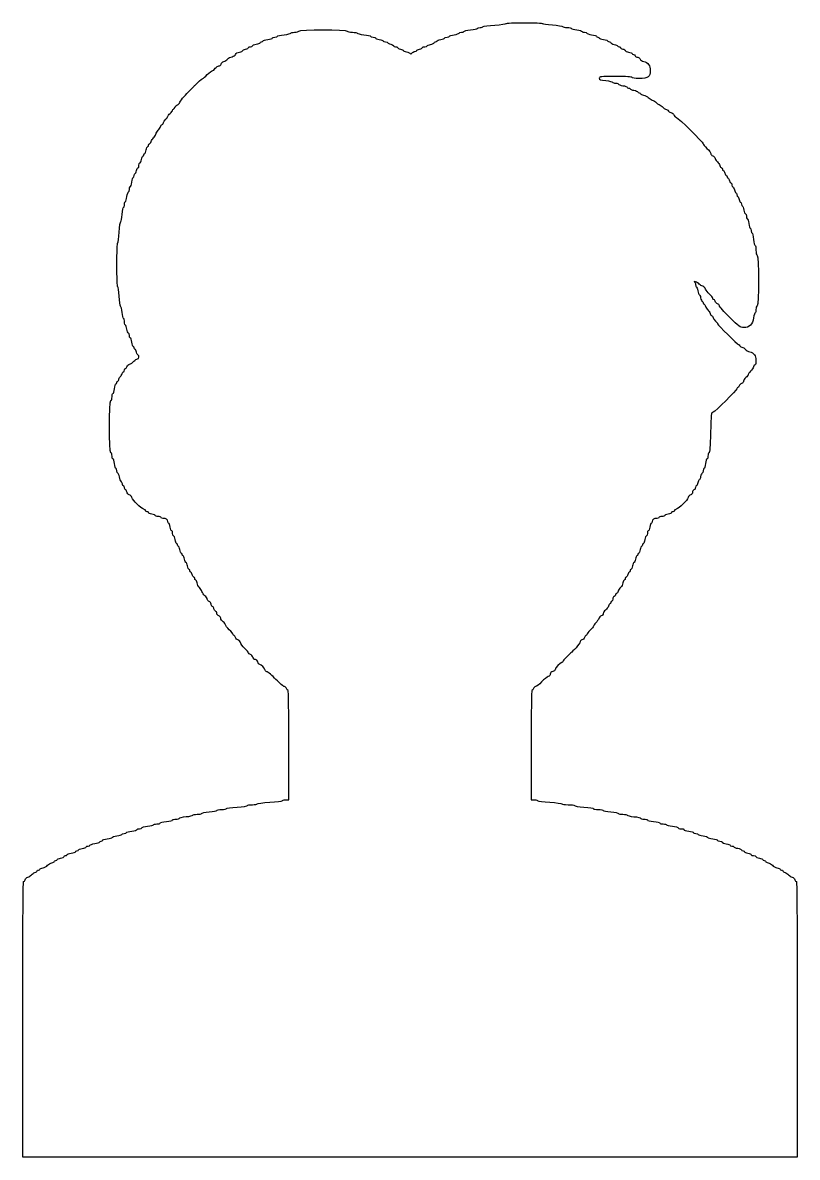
# Model space of a CAD drawing. Extents: x 53.6 to 121.8, y 106.5 to 206.5.
import ezdxf

# ---------------------------------------------------------------- set-up
doc = ezdxf.new("R2010")
doc.units = 0
doc.layers.add('Layer_2', color=7, linetype='CONTINUOUS')

msp = doc.modelspace()

# ---------------------------------------------------------------- linework, layer by layer
at = {"layer": 'Layer_2', "color": 7}
for points in [[(76.72614, 137.98249), (77.022473, 137.98249), (77.022473, 142.80849)], [(98.35813, 142.80834), (98.35813, 137.98234), (98.654463, 137.98234)], [(121.81084, 118.63628), (121.81084, 106.48661), (87.690476, 106.48661), (53.569805, 106.48661), (53.569805, 118.63614)]]:
    msp.add_lwpolyline(points, dxfattribs=at)
for points in [[(93.617135, 205.978544), (93.617135, 206.020384), (93.72826, 206.054614), (93.86408, 206.054614)], [(93.86408, 206.054614), (93.999898, 206.054614), (94.123723, 206.090784), (94.139246, 206.134994)], [(94.139246, 206.134994), (94.154766, 206.179204), (94.615143, 206.241944), (95.162302, 206.274419)], [(95.162302, 206.274419), (95.70946, 206.306899), (96.157135, 206.365969), (96.157135, 206.405707)], [(96.157135, 206.405707), (96.157135, 206.445437), (96.881035, 206.477947), (97.765802, 206.477947)], [(97.765802, 206.477947), (98.650569, 206.477947), (99.374469, 206.445577), (99.374469, 206.406007)], [(99.374469, 206.406007), (99.374469, 206.366437), (99.764994, 206.308547), (100.2423, 206.277361)], [(100.2423, 206.277361), (100.71961, 206.246171), (101.12283, 206.183291), (101.13836, 206.137634)], [(101.13836, 206.137634), (101.15386, 206.091974), (101.33485, 206.054614), (101.54052, 206.054614)], [(101.54052, 206.054614), (101.74619, 206.054614), (101.91447, 206.020904), (101.91447, 205.979704)], [(74.736466, 204.861347), (74.736466, 204.903547), (74.926966, 204.964269), (75.159799, 204.996292)], [(75.159799, 204.996292), (75.392633, 205.028312), (75.583133, 205.089042), (75.583133, 205.131237)], [(75.583133, 205.131237), (75.583133, 205.173437), (75.678383, 205.207957), (75.794799, 205.207957)], [(75.794799, 205.207957), (75.911216, 205.207957), (76.006466, 205.242187), (76.006466, 205.284027)], [(76.006466, 205.284027), (76.006466, 205.325867), (76.273166, 205.386884), (76.599133, 205.41962)], [(76.599133, 205.41962), (76.9251, 205.45236), (77.1918, 205.51337), (77.1918, 205.555213)], [(77.1918, 205.555213), (77.1918, 205.597053), (77.341025, 205.631283), (77.523411, 205.631283)], [(77.523411, 205.631283), (77.706658, 205.631283), (77.870223, 205.676883), (77.888997, 205.733208)], [(77.888997, 205.733208), (77.939007, 205.883237), (82.115984, 205.887055), (82.165965, 205.737108)], [(82.165965, 205.737108), (82.187815, 205.671578), (82.35976, 205.631274), (82.617522, 205.631274)], [(82.617522, 205.631274), (82.846475, 205.631274), (83.0338, 205.597044), (83.0338, 205.555204)], [(83.0338, 205.555204), (83.0338, 205.513364), (83.3005, 205.452346), (83.626467, 205.419611)], [(83.626467, 205.419611), (83.952434, 205.386871), (84.219134, 205.325861), (84.219134, 205.284018)], [(84.219134, 205.284018), (84.219134, 205.242178), (84.314384, 205.207948), (84.4308, 205.207948)], [(84.4308, 205.207948), (84.547217, 205.207948), (84.642467, 205.173198), (84.642467, 205.130728)], [(84.642467, 205.130728), (84.642467, 205.088258), (84.794867, 205.027756), (84.981134, 204.996286)], [(84.981134, 204.996286), (85.167401, 204.964816), (85.319801, 204.904316), (85.319801, 204.861844)], [(90.061134, 204.858466), (90.061134, 204.899076), (90.213534, 204.956676), (90.399801, 204.986467)], [(90.399801, 204.986467), (90.586068, 205.016257), (90.738468, 205.078267), (90.738468, 205.124288)], [(90.738468, 205.124288), (90.738468, 205.170308), (90.833718, 205.207958), (90.950135, 205.207958)], [(90.950135, 205.207958), (91.066551, 205.207958), (91.161801, 205.242488), (91.161801, 205.284678)], [(91.161801, 205.284678), (91.161801, 205.326878), (91.352301, 205.3876), (91.585135, 205.419623)], [(91.585135, 205.419623), (91.817968, 205.451643), (92.008468, 205.512373), (92.008468, 205.554568)], [(92.008468, 205.554568), (92.008468, 205.596768), (92.103718, 205.631288), (92.220135, 205.631288)], [(92.220135, 205.631288), (92.336551, 205.631288), (92.431801, 205.665518), (92.431801, 205.707358)], [(92.431801, 205.707358), (92.431801, 205.749198), (92.698501, 205.810215), (93.024468, 205.842951)], [(93.024468, 205.842951), (93.350435, 205.875691), (93.617135, 205.936701), (93.617135, 205.978544)], [(101.91447, 205.979704), (101.91447, 205.938504), (102.12402, 205.878611), (102.38013, 205.846611)], [(102.38013, 205.846611), (102.63625, 205.814611), (102.8458, 205.753071), (102.8458, 205.709856)], [(102.8458, 205.709856), (102.8458, 205.666636), (102.941, 205.631276), (103.05747, 205.631276)], [(103.05747, 205.631276), (103.17388, 205.631276), (103.26913, 205.596746), (103.26913, 205.554556)], [(103.26913, 205.554556), (103.26913, 205.512356), (103.45963, 205.451633), (103.69247, 205.419611)], [(103.69247, 205.419611), (103.9253, 205.387591), (104.1158, 205.326861), (104.1158, 205.284666)], [(104.1158, 205.284666), (104.1158, 205.242466), (104.173, 205.207946), (104.2428, 205.207946)], [(104.2428, 205.207946), (104.3126, 205.207946), (104.3698, 205.172176), (104.3698, 205.128466)], [(104.3698, 205.128466), (104.3698, 205.084756), (104.54125, 205.023277), (104.7508, 204.991853)], [(104.7508, 204.991853), (104.96035, 204.960433), (105.1318, 204.900943), (105.1318, 204.859665)], [(72.66502, 203.890573), (72.826415, 203.920853), (72.958466, 203.978973), (72.958466, 204.019727)], [(72.958466, 204.019727), (72.958466, 204.060487), (73.072766, 204.118937), (73.212466, 204.149617)], [(73.212466, 204.149617), (73.352166, 204.180297), (73.466466, 204.240477), (73.466466, 204.283345)], [(73.466466, 204.283345), (73.466466, 204.326215), (73.542666, 204.361285), (73.635799, 204.361285)], [(73.635799, 204.361285), (73.728929, 204.361285), (73.805133, 204.398935), (73.805133, 204.444955)], [(73.805133, 204.444955), (73.805133, 204.490975), (73.957533, 204.552991), (74.143799, 204.582776)], [(74.143799, 204.582776), (74.330066, 204.612566), (74.482466, 204.670166), (74.482466, 204.710777)], [(74.482466, 204.710777), (74.482466, 204.751397), (74.539616, 204.784627), (74.609466, 204.784627)], [(74.609466, 204.784627), (74.679316, 204.784627), (74.736466, 204.819147), (74.736466, 204.861347)], [(85.319801, 204.861844), (85.319801, 204.819374), (85.415051, 204.784624), (85.531467, 204.784624)], [(85.531467, 204.784624), (85.647884, 204.784624), (85.743134, 204.749554), (85.743134, 204.706684)], [(85.743134, 204.706684), (85.743134, 204.663814), (85.857434, 204.60364), (85.997134, 204.572957)], [(85.997134, 204.572957), (86.136834, 204.542277), (86.251134, 204.482097), (86.251134, 204.43923)], [(86.251134, 204.43923), (86.251134, 204.39636), (86.327334, 204.36129), (86.420467, 204.36129)], [(86.420467, 204.36129), (86.513597, 204.36129), (86.589801, 204.32622), (86.589801, 204.28335)], [(86.589801, 204.28335), (86.589801, 204.24048), (86.704101, 204.180306), (86.843801, 204.149622)], [(86.843801, 204.149622), (86.983501, 204.118942), (87.097801, 204.063002), (87.097801, 204.025318)], [(87.097801, 204.025318), (87.097801, 203.987638), (87.228378, 203.932308), (87.387972, 203.902365)], [(88.118008, 203.937952), (88.208828, 203.937952), (88.283134, 203.973022), (88.283134, 204.015892)], [(88.283134, 204.015892), (88.283134, 204.058762), (88.397434, 204.118936), (88.537134, 204.149619)], [(88.537134, 204.149619), (88.676834, 204.180299), (88.791134, 204.240479), (88.791134, 204.283347)], [(88.791134, 204.283347), (88.791134, 204.326217), (88.886384, 204.361287), (89.002801, 204.361287)], [(89.002801, 204.361287), (89.119218, 204.361287), (89.214468, 204.395147), (89.214468, 204.436527)], [(89.214468, 204.436527), (89.214468, 204.477907), (89.347818, 204.536788), (89.510801, 204.567364)], [(89.510801, 204.567364), (89.673784, 204.597944), (89.807134, 204.659334), (89.807134, 204.703786)], [(89.807134, 204.703786), (89.807134, 204.748246), (89.864284, 204.784616), (89.934134, 204.784616)], [(89.934134, 204.784616), (90.003984, 204.784616), (90.061134, 204.817846), (90.061134, 204.858466)], [(105.1318, 204.859665), (105.1318, 204.818385), (105.1889, 204.784615), (105.2588, 204.784615)], [(105.2588, 204.784615), (105.3287, 204.784615), (105.3858, 204.748245), (105.3858, 204.703785)], [(105.3858, 204.703785), (105.3858, 204.659325), (105.51915, 204.597939), (105.68213, 204.567363)], [(105.68213, 204.567363), (105.84512, 204.536783), (105.97847, 204.477913), (105.97847, 204.436526)], [(105.97847, 204.436526), (105.97847, 204.395146), (106.03557, 204.361286), (106.10547, 204.361286)], [(106.10547, 204.361286), (106.17537, 204.361286), (106.23247, 204.327316), (106.23247, 204.285796)], [(106.23247, 204.285796), (106.23247, 204.244276), (106.32777, 204.186406), (106.44413, 204.157183)], [(106.44413, 204.157183), (106.56055, 204.127963), (106.6558, 204.068413), (106.6558, 204.024841)], [(106.6558, 204.024841), (106.6558, 203.981271), (106.78915, 203.920607), (106.95213, 203.890031)], [(71.052091, 202.832953), (71.080891, 202.923703), (71.188237, 203.024405), (71.29063, 203.056731)], [(71.29063, 203.056731), (71.393023, 203.089061), (71.538357, 203.186186), (71.613593, 203.272571)], [(71.613593, 203.272571), (71.688833, 203.358951), (71.868677, 203.453293), (72.013255, 203.482208)], [(72.013255, 203.482208), (72.157912, 203.511138), (72.297583, 203.602402), (72.323847, 203.685152)], [(72.323847, 203.685152), (72.351997, 203.773852), (72.491922, 203.8581), (72.66502, 203.890573)], [(87.387972, 203.902365), (87.547566, 203.872425), (87.697755, 203.801509), (87.721725, 203.744775)], [(87.721725, 203.744775), (87.752025, 203.673065), (87.793895, 203.686785), (87.859094, 203.789785)], [(87.859094, 203.789785), (87.910674, 203.871275), (88.027189, 203.937952), (88.118008, 203.937952)], [(106.95213, 203.890031), (107.11512, 203.859451), (107.24847, 203.800581), (107.24847, 203.759195)], [(107.24847, 203.759195), (107.24847, 203.717815), (107.30157, 203.683955), (107.36641, 203.683955)], [(107.36641, 203.683955), (107.43131, 203.683955), (107.50628, 203.626805), (107.53309, 203.556955)], [(107.53309, 203.556955), (107.55989, 203.487105), (107.65665, 203.429955), (107.74811, 203.429955)], [(107.74811, 203.429955), (107.83951, 203.429955), (107.93714, 203.358295), (107.96493, 203.270704)], [(107.96493, 203.270704), (107.99413, 203.178794), (108.12664, 203.089221), (108.27835, 203.058879)], [(108.27835, 203.058879), (108.66565, 202.981419), (108.85713, 202.713972), (108.85713, 202.250483)], [(69.83571, 201.905951), (70.020124, 202.092217), (70.217644, 202.244617), (70.274641, 202.244617)], [(70.274641, 202.244617), (70.331641, 202.244617), (70.449804, 202.339867), (70.537229, 202.456284)], [(70.537229, 202.456284), (70.624659, 202.572701), (70.76448, 202.667951), (70.847953, 202.667951)], [(70.847953, 202.667951), (70.931423, 202.667951), (71.023288, 202.742201), (71.052091, 202.832953)], [(108.85713, 202.250483), (108.85713, 201.68691), (108.68648, 201.567288), (107.8825, 201.567288)], [(68.615244, 200.822396), (68.671224, 200.882836), (68.766471, 200.978084), (68.826911, 201.034062)], [(68.826911, 201.034062), (68.887351, 201.090042), (68.982599, 201.18529), (69.038577, 201.245729)], [(69.038577, 201.245729), (69.194599, 201.414184), (69.389472, 201.567284), (69.447865, 201.567284)], [(69.447865, 201.567284), (69.476765, 201.567284), (69.651296, 201.719684), (69.83571, 201.905951)], [(105.80913, 201.736628), (104.46364, 201.736628), (104.3698, 201.726388), (104.3698, 201.579538)], [(104.3698, 201.579538), (104.3698, 201.447326), (104.4602, 201.414002), (104.94089, 201.369119)], [(104.94089, 201.369119), (105.25498, 201.339789), (105.52486, 201.277129), (105.54061, 201.229876)], [(105.54061, 201.229876), (105.55631, 201.182626), (105.68037, 201.143966), (105.81619, 201.143966)], [(107.24847, 201.651958), (107.24847, 201.705078), (106.71225, 201.736628), (105.80913, 201.736628)], [(105.81619, 201.143966), (105.95201, 201.143966), (106.06313, 201.108196), (106.06313, 201.064486)], [(106.06313, 201.064486), (106.06313, 201.020776), (106.23458, 200.959296), (106.44413, 200.927872)], [(107.8825, 201.567288), (107.51626, 201.567288), (107.24847, 201.603048), (107.24847, 201.651958)], [(67.782573, 199.969318), (67.951731, 200.146789), (68.135932, 200.340809), (68.191911, 200.400472)], [(68.191911, 200.400472), (68.247891, 200.460132), (68.343138, 200.554751), (68.403577, 200.610729)], [(68.403577, 200.610729), (68.464017, 200.666709), (68.559266, 200.761957), (68.615244, 200.822396)], [(106.44413, 200.927872), (106.65368, 200.896452), (106.82513, 200.836962), (106.82513, 200.795685)], [(106.82513, 200.795685), (106.82513, 200.754405), (106.88223, 200.720635), (106.95213, 200.720635)], [(106.95213, 200.720635), (107.02203, 200.720635), (107.07913, 200.687405), (107.07913, 200.646795)], [(107.07913, 200.646795), (107.07913, 200.606175), (107.23153, 200.548575), (107.4178, 200.518794)], [(107.4178, 200.518794), (107.60407, 200.489004), (107.75647, 200.426984), (107.75647, 200.380973)], [(107.75647, 200.380973), (107.75647, 200.334953), (107.81367, 200.297303), (107.88347, 200.297303)], [(107.88347, 200.297303), (107.95327, 200.297303), (108.01047, 200.263963), (108.01047, 200.223223)], [(108.01047, 200.223223), (108.01047, 200.182473), (108.12989, 200.125253), (108.27584, 200.096065)], [(108.27584, 200.096065), (108.4218, 200.066875), (108.60277, 199.972311), (108.67801, 199.885926)], [(66.856759, 198.85795), (66.900189, 198.85795), (66.959287, 198.9322), (66.98809, 199.022953)], [(66.98809, 199.022953), (67.01689, 199.113703), (67.112763, 199.210903), (67.201132, 199.23895)], [(67.201132, 199.23895), (67.289502, 199.267), (67.387276, 199.370202), (67.418409, 199.468294)], [(67.418409, 199.468294), (67.449539, 199.566384), (67.613416, 199.791846), (67.782573, 199.969318)], [(108.67801, 199.885926), (108.75321, 199.799536), (108.91005, 199.698912), (109.02647, 199.662306)], [(109.02647, 199.662306), (109.14288, 199.625696), (109.29975, 199.525), (109.37507, 199.438528)], [(109.37507, 199.438528), (109.45037, 199.352058), (109.55342, 199.281306), (109.60405, 199.281306)], [(109.60405, 199.281306), (109.65465, 199.281306), (109.78679, 199.190626), (109.89762, 199.079787)], [(109.89762, 199.079787), (110.00846, 198.968951), (110.18164, 198.852084), (110.28247, 198.820081)], [(66.036966, 197.802725), (66.271311, 198.064041), (66.354466, 198.176166), (66.354466, 198.230834)], [(66.354466, 198.230834), (66.354466, 198.262384), (66.449716, 198.376473), (66.566133, 198.484364)], [(66.566133, 198.484364), (66.682549, 198.592256), (66.777799, 198.72045), (66.777799, 198.76924)], [(66.777799, 198.76924), (66.777799, 198.81803), (66.813329, 198.85795), (66.856759, 198.85795)], [(110.28247, 198.820081), (110.3833, 198.788081), (110.4658, 198.730491), (110.4658, 198.692112)], [(110.4658, 198.692112), (110.4658, 198.653732), (110.5585, 198.599062), (110.67183, 198.570621)], [(110.67183, 198.570621), (110.78514, 198.542181), (110.90139, 198.44475), (110.93016, 198.354107)], [(110.93016, 198.354107), (110.95896, 198.263467), (111.06407, 198.1634), (111.16381, 198.131744)], [(111.16381, 198.131744), (111.36858, 198.066754), (113.5138, 195.945), (113.5138, 195.80747)], [(65.296134, 196.65662), (65.332744, 196.77304), (65.427989, 196.92544), (65.5078, 196.99529)], [(65.5078, 196.99529), (65.58761, 197.06514), (65.679978, 197.208012), (65.713061, 197.312787)], [(65.713061, 197.312787), (65.746141, 197.417562), (65.808741, 197.503287), (65.852173, 197.503287)], [(65.852173, 197.503287), (65.895603, 197.503287), (65.931133, 197.544107), (65.931133, 197.593997)], [(65.931133, 197.593997), (65.931133, 197.643887), (65.978753, 197.737818), (66.036966, 197.802725)], [(64.740095, 195.80995), (64.783525, 195.80995), (64.846123, 195.89565), (64.879206, 196.00045)], [(64.879206, 196.00045), (64.912286, 196.10523), (65.004656, 196.2481), (65.084467, 196.31795)], [(65.084467, 196.31795), (65.164277, 196.38785), (65.259528, 196.5402), (65.296134, 196.65662)], [(64.318627, 194.96329), (64.363087, 194.96329), (64.424474, 195.09664), (64.455049, 195.25962)], [(64.455049, 195.25962), (64.485629, 195.4226), (64.544499, 195.55595), (64.585885, 195.55595)], [(64.585885, 195.55595), (64.627275, 195.55595), (64.661135, 195.61315), (64.661135, 195.68295)], [(64.661135, 195.68295), (64.661135, 195.75285), (64.696665, 195.80995), (64.740095, 195.80995)], [(113.5138, 195.80747), (113.5138, 195.75857), (113.6662, 195.57355), (113.85247, 195.39636)], [(113.85247, 195.39636), (114.03874, 195.21917), (114.19114, 195.01371), (114.19114, 194.93979)], [(63.814468, 193.90495), (63.814468, 194.02137), (63.850838, 194.11662), (63.895298, 194.11662)], [(63.895298, 194.11662), (63.939758, 194.11662), (64.001145, 194.24997), (64.031721, 194.41295)], [(64.031721, 194.41295), (64.062291, 194.57594), (64.121171, 194.70929), (64.162557, 194.70929)], [(64.162557, 194.70929), (64.203937, 194.70929), (64.237797, 194.76649), (64.237797, 194.83629)], [(64.237797, 194.83629), (64.237797, 194.90619), (64.274167, 194.96329), (64.318627, 194.96329)], [(114.19114, 194.93979), (114.19114, 194.86589), (114.26544, 194.78182), (114.35614, 194.75301)], [(114.35614, 194.75301), (114.44684, 194.72421), (114.54759, 194.61687), (114.57992, 194.51448)], [(114.57992, 194.51448), (114.61222, 194.41208), (114.70399, 194.27116), (114.7838, 194.20131)], [(114.7838, 194.20131), (114.8636, 194.13141), (114.95598, 193.98858), (114.98906, 193.88381)], [(63.314412, 192.84662), (63.356612, 192.84662), (63.391132, 192.92282), (63.391132, 193.01595)], [(63.391132, 193.01595), (63.391132, 193.10905), (63.426202, 193.18529), (63.469072, 193.18529)], [(63.469072, 193.18529), (63.511942, 193.18529), (63.572117, 193.29959), (63.6028, 193.43929)], [(63.6028, 193.43929), (63.63348, 193.57899), (63.69366, 193.69329), (63.736528, 193.69329)], [(63.736528, 193.69329), (63.779398, 193.69329), (63.814468, 193.78849), (63.814468, 193.90495)], [(114.98906, 193.88381), (115.02216, 193.77903), (115.08476, 193.69331), (115.12817, 193.69331)], [(115.12817, 193.69331), (115.17157, 193.69331), (115.20717, 193.63611), (115.20717, 193.56631)], [(115.20717, 193.56631), (115.20717, 193.49651), (115.24457, 193.43931), (115.29027, 193.43931)], [(115.29027, 193.43931), (115.33597, 193.43931), (115.39723, 193.34411), (115.42645, 193.22764)], [(115.42645, 193.22764), (115.45565, 193.11122), (115.51355, 193.01597), (115.55506, 193.01597)], [(115.55506, 193.01597), (115.59656, 193.01597), (115.63056, 192.95877), (115.63056, 192.88897)], [(62.967802, 191.78829), (62.967802, 191.9047), (63.002322, 191.99995), (63.044522, 191.99995)], [(63.044522, 191.99995), (63.086722, 191.99995), (63.147444, 192.19045), (63.179467, 192.42329)], [(63.179467, 192.42329), (63.211487, 192.65612), (63.272217, 192.84662), (63.314412, 192.84662)], [(115.63056, 192.88897), (115.63056, 192.81907), (115.66796, 192.76197), (115.71366, 192.76197)], [(115.71366, 192.76197), (115.75936, 192.76197), (115.82062, 192.66677), (115.84984, 192.55031)], [(115.84984, 192.55031), (115.87904, 192.43389), (115.93694, 192.33864), (115.97845, 192.33864)], [(115.97845, 192.33864), (116.01995, 192.33864), (116.05395, 192.26244), (116.05395, 192.16931)], [(116.05395, 192.16931), (116.05395, 192.07621), (116.08905, 191.99997), (116.13185, 191.99997)], [(116.13185, 191.99997), (116.17475, 191.99997), (116.2349, 191.88567), (116.26558, 191.74597)], [(62.621191, 190.72995), (62.663391, 190.72995), (62.724114, 190.92045), (62.756136, 191.15329)], [(62.756136, 191.15329), (62.788156, 191.38612), (62.848886, 191.57662), (62.891082, 191.57662)], [(62.891082, 191.57662), (62.933282, 191.57662), (62.967802, 191.67182), (62.967802, 191.78829)], [(116.26558, 191.74597), (116.29628, 191.60627), (116.35648, 191.49197), (116.39931, 191.49197)], [(116.39931, 191.49197), (116.44221, 191.49197), (116.47721, 191.41577), (116.47721, 191.32264)], [(116.47721, 191.32264), (116.47721, 191.22954), (116.51231, 191.15331), (116.55511, 191.15331)], [(116.55511, 191.15331), (116.59801, 191.15331), (116.65816, 191.03901), (116.68884, 190.89931)], [(62.330083, 189.58695), (62.362813, 189.9362), (62.424433, 190.22195), (62.467031, 190.22195)], [(62.467031, 190.22195), (62.509621, 190.22195), (62.544471, 190.33625), (62.544471, 190.47595)], [(62.544471, 190.47595), (62.544471, 190.61565), (62.578991, 190.72995), (62.621191, 190.72995)], [(116.68884, 190.89931), (116.71954, 190.75961), (116.77974, 190.64531), (116.82257, 190.64531)], [(116.82257, 190.64531), (116.86547, 190.64531), (116.90047, 190.56911), (116.90047, 190.47597)], [(116.90047, 190.47597), (116.90047, 190.38287), (116.93367, 190.30664), (116.97427, 190.30664)], [(116.97427, 190.30664), (117.01487, 190.30664), (117.07247, 190.15424), (117.10227, 189.96797)], [(62.202996, 188.95195), (62.240166, 188.95195), (62.297356, 189.2377), (62.330083, 189.58695)], [(117.10227, 189.96797), (117.13207, 189.78171), (117.19407, 189.62931), (117.2401, 189.62931)], [(117.2401, 189.62931), (117.2861, 189.62931), (117.3238, 189.53411), (117.3238, 189.41764)], [(117.3238, 189.41764), (117.3238, 189.30122), (117.3583, 189.20597), (117.4005, 189.20597)], [(117.4005, 189.20597), (117.4427, 189.20597), (117.50343, 189.01547), (117.53545, 188.78264)], [(61.940914, 187.08929), (61.981494, 187.08929), (62.041852, 187.50839), (62.07505, 188.02062)], [(62.07505, 188.02062), (62.10825, 188.53285), (62.16583, 188.95195), (62.202996, 188.95195)], [(117.53545, 188.78264), (117.56745, 188.54981), (117.62815, 188.35931), (117.67039, 188.35931)], [(117.67039, 188.35931), (117.71259, 188.35931), (117.74709, 188.26411), (117.74709, 188.14764)], [(117.74709, 188.14764), (117.74709, 188.03122), (117.78219, 187.93597), (117.82499, 187.93597)], [(61.867144, 185.14195), (61.867144, 186.21299), (61.900344, 187.08929), (61.940914, 187.08929)], [(117.82499, 187.93597), (117.86789, 187.93597), (117.92944, 187.68832), (117.96186, 187.38564)], [(117.96186, 187.38564), (117.99426, 187.08296), (118.05446, 186.83531), (118.0956, 186.83531)], [(118.0956, 186.83531), (118.1367, 186.83531), (118.1704, 186.64798), (118.1704, 186.41903)], [(118.1704, 186.41903), (118.1704, 186.16127), (118.2107, 185.98932), (118.27623, 185.96747)], [(61.939314, 183.19462), (61.899624, 183.19462), (61.867144, 184.07092), (61.867144, 185.14195)], [(118.27623, 185.96747), (118.42979, 185.91627), (118.42979, 181.57367), (118.27623, 181.52248)], [(62.069289, 182.37228), (62.037499, 182.82457), (61.979009, 183.19462), (61.939314, 183.19462)], [(112.83632, 183.64737), (112.7199, 183.67687), (112.67228, 183.67917), (112.73048, 183.65237)], [(112.73048, 183.65237), (112.78868, 183.62567), (112.83632, 183.51168), (112.83632, 183.39915)], [(113.17499, 183.4486), (113.10509, 183.5284), (112.95274, 183.61786), (112.83632, 183.64737)], [(112.83632, 183.39915), (112.83632, 183.28661), (112.86952, 183.19454), (112.91012, 183.19454)], [(112.91012, 183.19454), (112.95072, 183.19454), (113.00832, 183.04214), (113.03812, 182.85587)], [(113.48815, 183.24471), (113.38576, 183.27701), (113.24484, 183.36879), (113.17499, 183.4486)], [(113.73171, 183.00514), (113.70011, 183.10454), (113.59055, 183.21239), (113.48815, 183.24471)], [(114.0747, 182.55497), (113.91762, 182.70313), (113.76327, 182.9057), (113.73171, 183.00514)], [(62.195968, 181.50444), (62.158088, 181.52944), (62.101078, 181.91999), (62.069289, 182.37228)], [(113.03812, 182.85587), (113.06792, 182.6696), (113.12572, 182.5172), (113.16652, 182.5172)], [(113.16652, 182.5172), (113.20732, 182.5172), (113.26582, 182.38385), (113.29636, 182.22087)], [(113.29636, 182.22087), (113.32696, 182.05789), (113.38836, 181.92454), (113.43278, 181.92454)], [(114.36032, 182.18977), (114.36032, 182.24247), (114.23179, 182.40682), (114.0747, 182.55497)], [(114.43932, 182.09397), (114.39592, 182.09397), (114.36032, 182.13707), (114.36032, 182.18977)], [(114.57065, 181.92897), (114.54185, 182.01967), (114.48275, 182.09397), (114.43932, 182.09397)], [(62.322923, 180.95095), (62.290973, 181.23035), (62.233843, 181.47942), (62.195968, 181.50444)], [(113.43278, 181.92454), (113.47728, 181.92454), (113.51358, 181.86734), (113.51358, 181.79754)], [(113.51358, 181.79754), (113.51358, 181.72774), (113.54908, 181.67054), (113.59258, 181.67054)], [(113.59258, 181.67054), (113.63598, 181.67054), (113.69861, 181.58484), (113.73169, 181.48004)], [(113.73169, 181.48004), (113.76479, 181.37526), (113.85714, 181.23239), (113.93696, 181.16254)], [(113.93696, 181.16254), (114.01676, 181.09264), (114.10913, 180.94981), (114.14222, 180.84504)], [(114.78802, 181.7116), (114.69732, 181.7404), (114.59945, 181.83822), (114.57065, 181.92897)], [(114.95303, 181.53087), (114.95303, 181.60147), (114.87873, 181.68279), (114.78802, 181.7116)], [(115.8459, 180.51396), (115.35482, 181.00267), (114.95303, 181.46028), (114.95303, 181.53087)], [(118.1704, 181.19792), (118.1704, 181.03881), (118.1372, 180.90864), (118.0966, 180.90864)], [(118.27623, 181.52248), (118.21803, 181.50308), (118.1704, 181.35702), (118.1704, 181.19792)], [(62.462741, 180.41473), (62.417781, 180.43023), (62.354868, 180.67155), (62.322923, 180.95095)], [(62.544481, 180.09723), (62.544481, 180.25633), (62.507701, 180.39921), (62.462741, 180.41473)], [(62.618321, 179.80795), (62.577701, 179.80795), (62.544481, 179.93813), (62.544481, 180.09723)], [(114.14222, 180.84504), (114.17532, 180.74026), (114.23792, 180.65454), (114.28133, 180.65454)], [(114.28133, 180.65454), (114.32473, 180.65454), (114.36033, 180.61374), (114.36033, 180.56384)], [(114.36033, 180.56384), (114.36033, 180.51394), (114.40793, 180.42002), (114.46616, 180.35511)], [(114.46616, 180.35511), (114.6951, 180.09983), (114.78366, 179.98224), (114.78366, 179.93354)], [(117.09918, 179.61146), (116.76112, 179.62456), (116.68341, 179.68046), (115.8459, 180.51396)], [(117.96565, 180.47751), (117.88685, 179.88332), (117.59561, 179.59225), (117.09918, 179.61146)], [(118.0966, 180.90864), (118.056, 180.90864), (117.9971, 180.71463), (117.96565, 180.47751)], [(62.746322, 179.46929), (62.716542, 179.65555), (62.658942, 179.80795), (62.618321, 179.80795)], [(62.884143, 179.13062), (62.838123, 179.13062), (62.776107, 179.28302), (62.746322, 179.46929)], [(62.967813, 178.91895), (62.967813, 179.03537), (62.930163, 179.13062), (62.884143, 179.13062)], [(114.78366, 179.93354), (114.78366, 179.84304), (116.54892, 178.11456), (116.64141, 178.11456)], [(63.047293, 178.70729), (63.003583, 178.70729), (62.967813, 178.80259), (62.967813, 178.91895)], [(63.183906, 178.32629), (63.152486, 178.53584), (63.091006, 178.70729), (63.047293, 178.70729)], [(63.316094, 177.94529), (63.274814, 177.94529), (63.21533, 178.11674), (63.183906, 178.32629)], [(116.64141, 178.11456), (116.69071, 178.11456), (116.73101, 178.07906), (116.73101, 178.03556)], [(116.73101, 178.03556), (116.73101, 177.99216), (116.81671, 177.92953), (116.92151, 177.89644)], [(63.391144, 177.81829), (63.391144, 177.88819), (63.357374, 177.94529), (63.316094, 177.94529)], [(63.469084, 177.69129), (63.426214, 177.69129), (63.391144, 177.74849), (63.391144, 177.81829)], [(63.602812, 177.43729), (63.572132, 177.57699), (63.511952, 177.69129), (63.469084, 177.69129)], [(63.73654, 177.18329), (63.69367, 177.18329), (63.633495, 177.29759), (63.602812, 177.43729)], [(63.691328, 176.84462), (63.759058, 176.84462), (63.81448, 176.92082), (63.81448, 177.01395)], [(63.81448, 177.01395), (63.81448, 177.10705), (63.77941, 177.18329), (63.73654, 177.18329)], [(116.92151, 177.89644), (117.02628, 177.86334), (117.17141, 177.76809), (117.24402, 177.68474)], [(117.24402, 177.68474), (117.31662, 177.60134), (117.48407, 177.50607), (117.61611, 177.47293)], [(117.61611, 177.47293), (118.00272, 177.37593), (118.17034, 177.14743), (118.17034, 176.71752)], [(62.544481, 175.87095), (62.544481, 175.94075), (62.580011, 175.99795), (62.623441, 175.99795)], [(62.623441, 175.99795), (62.666871, 175.99795), (62.725969, 176.07215), (62.754771, 176.16295)], [(62.754771, 176.16295), (62.783571, 176.25375), (62.887691, 176.35352), (62.98614, 176.38477)], [(62.98614, 176.38477), (63.08459, 176.41597), (63.255822, 176.53226), (63.366657, 176.6431)], [(63.366657, 176.6431), (63.477493, 176.75393), (63.623595, 176.84462), (63.691328, 176.84462)], [(117.95419, 176.15319), (117.92219, 176.05236), (117.80532, 175.87917), (117.69448, 175.76834)], [(118.09134, 176.33652), (118.04794, 176.33652), (117.98619, 176.25402), (117.95419, 176.15319)], [(118.17034, 176.71752), (118.17034, 176.50797), (118.13484, 176.33652), (118.09134, 176.33652)], [(61.951812, 174.89728), (61.998382, 174.89728), (62.036482, 174.95168), (62.036482, 175.01824)], [(62.036482, 175.01824), (62.036482, 175.08474), (62.088602, 175.19131), (62.152312, 175.25502)], [(62.152312, 175.25502), (62.216022, 175.31872), (62.294785, 175.4548), (62.327351, 175.5574)], [(62.327351, 175.5574), (62.359911, 175.66), (62.422091, 175.74395), (62.465521, 175.74395)], [(62.465521, 175.74395), (62.508951, 175.74395), (62.544481, 175.80115), (62.544481, 175.87095)], [(117.2813, 175.20175), (117.16488, 175.11435), (117.06963, 174.9745), (117.06963, 174.89103)], [(117.49297, 175.46376), (117.49297, 175.40706), (117.39777, 175.28918), (117.2813, 175.20175)], [(117.69448, 175.76834), (117.58365, 175.6575), (117.49297, 175.52044), (117.49297, 175.46376)], [(61.520532, 173.79662), (61.562732, 173.79662), (61.623454, 173.98712), (61.655477, 174.21995)], [(61.655477, 174.21995), (61.687497, 174.45278), (61.748227, 174.64328), (61.790422, 174.64328)], [(61.790422, 174.64328), (61.832622, 174.64328), (61.867142, 174.70038), (61.867142, 174.77028)], [(61.867142, 174.77028), (61.867142, 174.84018), (61.905242, 174.89728), (61.951812, 174.89728)], [(116.47693, 174.21442), (116.47693, 174.08117), (114.58542, 172.21695), (114.386, 172.15366)], [(116.55593, 174.30452), (116.51253, 174.30452), (116.47693, 174.26402), (116.47693, 174.21442)], [(116.68726, 174.46952), (116.65846, 174.37882), (116.59936, 174.30452), (116.55593, 174.30452)], [(116.90463, 174.68689), (116.81393, 174.65809), (116.71606, 174.56027), (116.68726, 174.46952)], [(117.06963, 174.89103), (117.06963, 174.80753), (116.99533, 174.71569), (116.90463, 174.68689)], [(61.337979, 168.56844), (61.184334, 168.61964), (61.184334, 173.13149), (61.337979, 173.18275)], [(61.337979, 173.18275), (61.396189, 173.20215), (61.443812, 173.34824), (61.443812, 173.50734)], [(61.443812, 173.50734), (61.443812, 173.66644), (61.478332, 173.79662), (61.520532, 173.79662)], [(114.386, 172.15366), (114.22374, 172.10216), (114.21286, 172.01069), (114.17131, 170.348)], [(114.17131, 170.348), (114.14161, 169.16072), (114.09681, 168.58635), (114.03224, 168.56481)], [(61.443812, 168.28623), (61.443812, 168.42205), (61.396182, 168.54904), (61.337979, 168.56844)], [(61.520532, 168.03928), (61.478332, 168.03928), (61.443812, 168.15041), (61.443812, 168.28623)], [(61.655477, 167.61595), (61.623457, 167.84878), (61.562727, 168.03928), (61.520532, 168.03928)], [(113.86024, 168.03915), (113.81804, 168.03915), (113.75732, 167.84865), (113.7253, 167.61582)], [(113.93694, 168.2861), (113.93694, 168.15028), (113.90244, 168.03915), (113.86024, 168.03915)], [(114.03224, 168.56481), (113.97984, 168.54731), (113.93694, 168.42192), (113.93694, 168.2861)], [(61.790422, 167.19262), (61.748222, 167.19262), (61.687499, 167.38312), (61.655477, 167.61595)], [(61.867142, 166.98095), (61.867142, 167.09737), (61.832612, 167.19262), (61.790422, 167.19262)], [(113.59035, 167.19249), (113.54815, 167.19249), (113.51365, 167.09729), (113.51365, 166.98082)], [(113.7253, 167.61582), (113.6933, 167.38299), (113.6325, 167.19249), (113.59035, 167.19249)], [(61.947972, 166.76928), (61.903512, 166.76928), (61.867142, 166.86448), (61.867142, 166.98095)], [(62.087967, 166.45391), (62.055427, 166.62737), (61.992427, 166.76928), (61.947972, 166.76928)], [(62.261137, 166.02453), (62.198437, 166.08723), (62.120508, 166.28045), (62.087967, 166.45391)], [(62.375142, 165.78957), (62.375142, 165.85607), (62.323842, 165.96182), (62.261137, 166.02453)], [(113.17232, 166.17649), (113.13462, 166.17649), (113.07872, 166.06219), (113.04802, 165.92249)], [(113.29643, 166.47282), (113.26583, 166.30984), (113.21003, 166.17649), (113.17232, 166.17649)], [(113.43285, 166.76915), (113.38845, 166.76915), (113.327, 166.6358), (113.29643, 166.47282)], [(113.51365, 166.98082), (113.51365, 166.8644), (113.47725, 166.76915), (113.43285, 166.76915)], [(62.459812, 165.66862), (62.413242, 165.66862), (62.375142, 165.72302), (62.375142, 165.78957)], [(62.544482, 165.49928), (62.544482, 165.59238), (62.506382, 165.66862), (62.459812, 165.66862)], [(62.619972, 165.32995), (62.578452, 165.32995), (62.544482, 165.40615), (62.544482, 165.49928)], [(62.747169, 165.12393), (62.718729, 165.23724), (62.661489, 165.32995), (62.619972, 165.32995)], [(62.963683, 164.8656), (62.873043, 164.8944), (62.775608, 165.01061), (62.747169, 165.12393)], [(112.58239, 165.08418), (112.58239, 164.99268), (112.50809, 164.89433), (112.41739, 164.86553)], [(112.70939, 165.2992), (112.63949, 165.2724), (112.58239, 165.17564), (112.58239, 165.08418)], [(112.83639, 165.50821), (112.83639, 165.42011), (112.77929, 165.32601), (112.70939, 165.2992)], [(112.91429, 165.66849), (112.87139, 165.66849), (112.83639, 165.59639), (112.83639, 165.50821)], [(113.04802, 165.92249), (113.01732, 165.78279), (112.95712, 165.66849), (112.91429, 165.66849)], [(63.185386, 164.63402), (63.154096, 164.73262), (63.054326, 164.83683), (62.963683, 164.8656)], [(64.223553, 163.59881), (63.987955, 163.67361), (63.259751, 164.39972), (63.185386, 164.63402)], [(112.19549, 164.63389), (112.12109, 164.39959), (111.39292, 163.67346), (111.15732, 163.59868)], [(112.41739, 164.86553), (112.32659, 164.83673), (112.22678, 164.73249), (112.19549, 164.63389)], [(64.407151, 163.46158), (64.407151, 163.50498), (64.324531, 163.56676), (64.223553, 163.59881)], [(64.534151, 163.38258), (64.464301, 163.38258), (64.407151, 163.41808), (64.407151, 163.46158)], [(64.661151, 163.30178), (64.661151, 163.34628), (64.604001, 163.38258), (64.534151, 163.38258)], [(64.957484, 163.16535), (64.794501, 163.19595), (64.661151, 163.25735), (64.661151, 163.30178)], [(65.253817, 163.03452), (65.253817, 163.07592), (65.120467, 163.13478), (64.957484, 163.16535)], [(65.507817, 162.95922), (65.368117, 162.95922), (65.253817, 162.99312), (65.253817, 163.03452)], [(110.12705, 163.03439), (110.12705, 162.99299), (110.01275, 162.95909), (109.87305, 162.95909)], [(110.42339, 163.16522), (110.2604, 163.13462), (110.12705, 163.07582), (110.12705, 163.03439)], [(110.71972, 163.30165), (110.71972, 163.25715), (110.58637, 163.1958), (110.42339, 163.16522)], [(110.84672, 163.38245), (110.77682, 163.38245), (110.71972, 163.34605), (110.71972, 163.30165)], [(110.97372, 163.46145), (110.97372, 163.41805), (110.91652, 163.38245), (110.84672, 163.38245)], [(111.15732, 163.59868), (111.05634, 163.56668), (110.97372, 163.50488), (110.97372, 163.46145)], [(65.761817, 162.87452), (65.761817, 162.92112), (65.647517, 162.95922), (65.507817, 162.95922)], [(65.924226, 162.78982), (65.834906, 162.78982), (65.761817, 162.82792), (65.761817, 162.87452)], [(66.354484, 162.52676), (66.354484, 162.69454), (66.198636, 162.78982), (65.924226, 162.78982)], [(66.428334, 162.36649), (66.387714, 162.36649), (66.354484, 162.43859), (66.354484, 162.52676)], [(66.556334, 162.02782), (66.526544, 162.21409), (66.468954, 162.36649), (66.428334, 162.36649)], [(66.694156, 161.68915), (66.648136, 161.68915), (66.586119, 161.84155), (66.556334, 162.02782)], [(108.82449, 162.02769), (108.79469, 161.84142), (108.73269, 161.68902), (108.68667, 161.68902)], [(108.95249, 162.36636), (108.91189, 162.36636), (108.85429, 162.21396), (108.82449, 162.02769)], [(109.02639, 162.52663), (109.02639, 162.43853), (108.99319, 162.36636), (108.95249, 162.36636)], [(109.45665, 162.78969), (109.18224, 162.78969), (109.02639, 162.69439), (109.02639, 162.52663)], [(109.61905, 162.87439), (109.61905, 162.82779), (109.54595, 162.78969), (109.45665, 162.78969)], [(109.87305, 162.95909), (109.73335, 162.95909), (109.61905, 162.92099), (109.61905, 162.87439)], [(66.777816, 161.47749), (66.777816, 161.5939), (66.740166, 161.68915), (66.694156, 161.68915)], [(66.861486, 161.26582), (66.815466, 161.26582), (66.777816, 161.36112), (66.777816, 161.47749)], [(66.999308, 160.92715), (66.969518, 161.11342), (66.907498, 161.26582), (66.861486, 161.26582)], [(108.51927, 161.26569), (108.47327, 161.26569), (108.41123, 161.11329), (108.38145, 160.92702)], [(108.60297, 161.47736), (108.60297, 161.36094), (108.56537, 161.26569), (108.51927, 161.26569)], [(108.68667, 161.68902), (108.64067, 161.68902), (108.60297, 161.59372), (108.60297, 161.47736)], [(67.127308, 160.58849), (67.086688, 160.58849), (67.029088, 160.74089), (66.999308, 160.92715)], [(67.201158, 160.46149), (67.201158, 160.53139), (67.167928, 160.58849), (67.127308, 160.58849)], [(67.276398, 160.33449), (67.235018, 160.33449), (67.201158, 160.39159), (67.201158, 160.46149)], [(67.407234, 160.03815), (67.376664, 160.20114), (67.317784, 160.33449), (67.276398, 160.33449)], [(67.543657, 159.74182), (67.499197, 159.74182), (67.43781, 159.87517), (67.407234, 160.03815)], [(107.97361, 160.03802), (107.94301, 159.87504), (107.88161, 159.74169), (107.83719, 159.74169)], [(108.10445, 160.33436), (108.06305, 160.33436), (108.00419, 160.20101), (107.97361, 160.03802)], [(108.17965, 160.46136), (108.17965, 160.39146), (108.14575, 160.33436), (108.10445, 160.33436)], [(108.25345, 160.58836), (108.21285, 160.58836), (108.17965, 160.53116), (108.17965, 160.46136)], [(108.38145, 160.92702), (108.35165, 160.74076), (108.29405, 160.58836), (108.25345, 160.58836)], [(67.624487, 159.61482), (67.624487, 159.68472), (67.588117, 159.74182), (67.543657, 159.74182)], [(67.699727, 159.48782), (67.658347, 159.48782), (67.624487, 159.54502), (67.624487, 159.61482)], [(67.830564, 159.19149), (67.799984, 159.35447), (67.741114, 159.48782), (67.699727, 159.48782)], [(67.96315, 158.89515), (67.9208, 158.89515), (67.861139, 159.0285), (67.830564, 159.19149)], [(107.55036, 159.19136), (107.51976, 159.02837), (107.46016, 158.89502), (107.41777, 158.89502)], [(107.68119, 159.48769), (107.63979, 159.48769), (107.58093, 159.35434), (107.55036, 159.19136)], [(107.75639, 159.61469), (107.75639, 159.54479), (107.72249, 159.48769), (107.68119, 159.48769)], [(107.83719, 159.74169), (107.79269, 159.74169), (107.75639, 159.68459), (107.75639, 159.61469)], [(68.095736, 158.59882), (68.065166, 158.7618), (68.005496, 158.89515), (67.96315, 158.89515)], [(68.226573, 158.30249), (68.185183, 158.30249), (68.126312, 158.43584), (68.095736, 158.59882)], [(68.301813, 158.17549), (68.301813, 158.24539), (68.267953, 158.30249), (68.226573, 158.30249)], [(68.377303, 158.04849), (68.335783, 158.04849), (68.301813, 158.10559), (68.301813, 158.17549)], [(68.505916, 157.83682), (68.476696, 157.95324), (68.418816, 158.04849), (68.377303, 158.04849)], [(107.00355, 158.04836), (106.96205, 158.04836), (106.90415, 157.95306), (106.87493, 157.83669)], [(107.07905, 158.17536), (107.07905, 158.10546), (107.04505, 158.04836), (107.00355, 158.04836)], [(107.15435, 158.30236), (107.11295, 158.30236), (107.07905, 158.24516), (107.07905, 158.17536)], [(107.28518, 158.59869), (107.25458, 158.43571), (107.19578, 158.30236), (107.15435, 158.30236)], [(107.41777, 158.89502), (107.37547, 158.89502), (107.31576, 158.76167), (107.28518, 158.59869)], [(68.642094, 157.62515), (68.596414, 157.62515), (68.535135, 157.72045), (68.505916, 157.83682)], [(68.725144, 157.49815), (68.725144, 157.56805), (68.687774, 157.62515), (68.642094, 157.62515)], [(68.799224, 157.37115), (68.758474, 157.37115), (68.725144, 157.42835), (68.725144, 157.49815)], [(68.926382, 157.10578), (68.897192, 157.25174), (68.839972, 157.37115), (68.799224, 157.37115)], [(69.142966, 156.6986), (69.053036, 156.7766), (68.955573, 156.95983), (68.926382, 157.10578)], [(106.45439, 157.10565), (106.42519, 156.9597), (106.33064, 156.77872), (106.24425, 156.70348)], [(106.58155, 157.37102), (106.54085, 157.37102), (106.48355, 157.25161), (106.45439, 157.10565)], [(106.65565, 157.49802), (106.65565, 157.42812), (106.62235, 157.37102), (106.58155, 157.37102)], [(106.73875, 157.62502), (106.69305, 157.62502), (106.65565, 157.56792), (106.65565, 157.49802)], [(106.87493, 157.83669), (106.84573, 157.72027), (106.78443, 157.62502), (106.73875, 157.62502)], [(69.35957, 156.34524), (69.33037, 156.46159), (69.232896, 156.6206), (69.142966, 156.6986)], [(69.619236, 155.97856), (69.505622, 156.06386), (69.388772, 156.22889), (69.35957, 156.34524)], [(105.80893, 156.06775), (105.80893, 156.00285), (105.75183, 155.92788), (105.68193, 155.90107)], [(105.88793, 156.18569), (105.84453, 156.18569), (105.80893, 156.13259), (105.80893, 156.06775)], [(106.02704, 156.37619), (105.99394, 156.27142), (105.93134, 156.18569), (105.88793, 156.18569)], [(106.24425, 156.70348), (106.15785, 156.62828), (106.06012, 156.48097), (106.02704, 156.37619)], [(69.825808, 155.67167), (69.825808, 155.75517), (69.732848, 155.89324), (69.619236, 155.97856)], [(69.995141, 155.46615), (69.902011, 155.49575), (69.825808, 155.58819), (69.825808, 155.67167)], [(70.164475, 155.24612), (70.164475, 155.33802), (70.088755, 155.43644), (69.995141, 155.46615)], [(70.291475, 155.0311), (70.221625, 155.0579), (70.164475, 155.15467), (70.164475, 155.24612)], [(70.418475, 154.83115), (70.418475, 154.91435), (70.361325, 155.0043), (70.291475, 155.0311)], [(105.17033, 155.05896), (105.14333, 154.95149), (105.02833, 154.79375), (104.91472, 154.70843)], [(105.30243, 155.25436), (105.25673, 155.25436), (105.1973, 155.16646), (105.17033, 155.05896)], [(105.38553, 155.38136), (105.38553, 155.31146), (105.34813, 155.25436), (105.30243, 155.25436)], [(105.47023, 155.50836), (105.42363, 155.50836), (105.38553, 155.45126), (105.38553, 155.38136)], [(105.55493, 155.68035), (105.55493, 155.58575), (105.51683, 155.50836), (105.47023, 155.50836)], [(105.68193, 155.90107), (105.61203, 155.87427), (105.55493, 155.77494), (105.55493, 155.68035)], [(70.545475, 154.6312), (70.475625, 154.658), (70.418475, 154.74798), (70.418475, 154.83115)], [(70.672475, 154.41618), (70.672475, 154.50768), (70.615325, 154.6044), (70.545475, 154.6312)], [(70.841808, 154.19615), (70.748198, 154.22585), (70.672475, 154.32426), (70.672475, 154.41618)], [(71.011141, 153.99064), (71.011141, 154.07414), (70.934941, 154.16659), (70.841808, 154.19615)], [(71.222808, 153.67992), (71.106391, 153.76732), (71.011141, 153.90717), (71.011141, 153.99064)], [(104.54314, 154.1974), (104.45244, 154.1686), (104.35258, 154.06448), (104.32133, 153.96603)], [(104.70815, 154.40154), (104.70815, 154.31804), (104.63395, 154.2262), (104.54314, 154.1974)], [(104.91472, 154.70843), (104.8011, 154.62313), (104.70815, 154.48501), (104.70815, 154.40154)], [(71.434475, 153.41733), (71.434475, 153.47433), (71.339225, 153.59249), (71.222808, 153.67992)], [(71.773141, 152.9784), (71.586875, 153.16281), (71.434475, 153.36033), (71.434475, 153.41733)], [(103.86148, 153.29749), (103.86148, 153.24989), (103.72813, 153.08522), (103.56515, 152.93151)], [(104.063, 153.58551), (103.95216, 153.47468), (103.86148, 153.34507), (103.86148, 153.29749)], [(104.32133, 153.96603), (104.29013, 153.86763), (104.17384, 153.69635), (104.063, 153.58551)], [(72.111808, 152.55179), (72.111808, 152.60199), (71.959408, 152.79398), (71.773141, 152.9784)], [(72.190768, 152.46049), (72.147338, 152.46049), (72.111808, 152.50159), (72.111808, 152.55179)], [(72.322099, 152.29548), (72.293299, 152.38628), (72.234199, 152.46049), (72.190768, 152.46049)], [(72.53514, 152.07949), (72.44677, 152.10749), (72.350902, 152.20473), (72.322099, 152.29548)], [(72.752417, 151.85014), (72.721287, 151.94824), (72.62351, 152.05144), (72.53514, 152.07949)], [(102.84111, 152.07801), (102.75041, 152.04921), (102.67611, 151.96686), (102.67611, 151.89502)], [(103.05848, 152.29538), (103.02968, 152.20468), (102.93186, 152.10682), (102.84111, 152.07801)], [(103.18981, 152.46039), (103.14641, 152.46039), (103.08728, 152.38619), (103.05848, 152.29538)], [(103.26881, 152.55619), (103.26881, 152.50349), (103.23331, 152.46039), (103.18981, 152.46039)], [(103.56515, 152.93151), (103.40216, 152.77779), (103.26881, 152.6089), (103.26881, 152.55619)], [(73.137749, 151.33977), (72.95695, 151.52238), (72.783551, 151.75205), (72.752417, 151.85014)], [(73.466474, 150.93549), (73.466474, 150.97519), (73.318548, 151.15715), (73.137749, 151.33977)], [(102.31627, 151.39494), (102.11837, 151.19174), (101.91834, 150.98565), (101.87177, 150.93696)], [(102.67611, 151.89502), (102.67611, 151.82322), (102.51418, 151.59814), (102.31627, 151.39494)], [(73.635611, 150.80955), (73.542581, 150.83905), (73.466474, 150.89575), (73.466474, 150.93549)], [(73.856455, 150.54984), (73.828015, 150.66316), (73.728636, 150.78002), (73.635611, 150.80955)], [(74.066706, 150.34382), (73.969366, 150.34382), (73.888204, 150.42332), (73.856455, 150.54984)], [(74.278373, 150.13215), (74.245363, 150.26366), (74.165206, 150.34382), (74.066706, 150.34382)], [(74.449319, 149.92049), (74.384519, 149.92049), (74.307592, 150.01569), (74.278373, 150.13215)], [(101.06461, 150.08967), (100.93766, 150.08967), (100.47479, 149.59625), (100.47479, 149.46093)], [(101.15211, 150.18007), (101.15211, 150.13037), (101.11271, 150.08967), (101.06461, 150.08967)], [(101.46961, 150.55942), (101.29498, 150.40047), (101.15211, 150.22977), (101.15211, 150.18007)], [(101.87177, 150.93696), (101.82517, 150.88826), (101.64423, 150.71837), (101.46961, 150.55942)], [(74.905807, 149.46053), (74.905807, 149.61569), (74.603316, 149.92049), (74.449319, 149.92049)], [(75.086263, 149.28196), (74.987013, 149.31346), (74.905807, 149.39381), (74.905807, 149.46053)], [(75.880417, 148.59892), (75.542882, 148.94309), (75.185513, 149.25046), (75.086263, 149.28196)], [(100.05146, 149.07776), (100.05146, 148.98576), (99.97189, 148.89049), (99.867404, 148.85733)], [(100.26313, 149.2929), (100.1296, 149.2594), (100.05146, 149.17997), (100.05146, 149.07776)], [(100.47479, 149.46093), (100.47479, 149.39773), (100.37959, 149.32212), (100.26313, 149.2929)], [(76.62559, 147.97315), (76.55328, 147.97315), (76.217951, 148.25475), (75.880417, 148.59892)], [(99.287408, 148.38596), (99.069643, 148.15883), (98.831187, 147.973), (98.757506, 147.973)], [(99.867404, 148.85733), (99.766171, 148.82523), (99.505173, 148.61308), (99.287408, 148.38596)], [(76.810808, 147.80382), (76.781248, 147.89692), (76.6979, 147.97315), (76.62559, 147.97315)], [(76.943513, 147.63449), (76.900083, 147.63449), (76.840367, 147.71069), (76.810808, 147.80382)], [(77.022473, 142.80849), (77.022473, 145.7369), (76.991423, 147.63449), (76.943513, 147.63449)], [(98.43709, 147.63434), (98.38918, 147.63434), (98.35813, 145.73675), (98.35813, 142.80834)], [(98.569795, 147.80367), (98.540235, 147.71057), (98.480515, 147.63434), (98.43709, 147.63434)], [(98.757506, 147.973), (98.683826, 147.973), (98.599355, 147.8968), (98.569795, 147.80367)], [(69.995139, 136.92417), (70.367673, 136.95717), (70.672473, 137.01827), (70.672473, 137.05998)], [(70.672473, 137.05998), (70.672473, 137.10168), (70.862973, 137.13588), (71.095806, 137.13588)], [(71.095806, 137.13588), (71.328639, 137.13588), (71.519139, 137.17078), (71.519139, 137.21338)], [(71.519139, 137.21338), (71.519139, 137.25598), (71.938239, 137.31807), (72.450473, 137.35127)], [(72.450473, 137.35127), (72.962706, 137.38447), (73.381806, 137.44487), (73.381806, 137.48541)], [(73.381806, 137.48541), (73.381806, 137.52601), (73.572306, 137.55921), (73.80514, 137.55921)], [(73.80514, 137.55921), (74.037973, 137.55921), (74.228473, 137.59301), (74.228473, 137.63441)], [(74.228473, 137.63441), (74.228473, 137.67581), (74.723773, 137.73718), (75.32914, 137.77085)], [(75.32914, 137.77085), (75.934507, 137.80455), (76.429807, 137.86595), (76.429807, 137.90729)], [(76.429807, 137.90729), (76.429807, 137.94869), (76.563157, 137.98249), (76.72614, 137.98249)], [(98.654463, 137.98234), (98.817446, 137.98234), (98.950796, 137.94884), (98.950796, 137.90784)], [(98.950796, 137.90784), (98.950796, 137.86684), (99.427046, 137.80589), (100.00913, 137.77232)], [(100.00913, 137.77232), (100.59121, 137.73872), (101.06746, 137.67702), (101.06746, 137.63513)], [(101.06746, 137.63513), (101.06746, 137.59323), (101.31511, 137.55903), (101.61779, 137.55903)], [(101.61779, 137.55903), (101.92048, 137.55903), (102.16813, 137.52503), (102.16813, 137.48353)], [(102.16813, 137.48353), (102.16813, 137.44193), (102.54913, 137.38073), (103.01479, 137.3474)], [(103.01479, 137.3474), (103.48046, 137.3141), (103.86146, 137.2528), (103.86146, 137.21126)], [(103.86146, 137.21126), (103.86146, 137.16976), (104.05196, 137.13576), (104.28479, 137.13576)], [(104.28479, 137.13576), (104.51763, 137.13576), (104.70813, 137.10166), (104.70813, 137.05986)], [(104.70813, 137.05986), (104.70813, 137.01816), (105.01293, 136.95703), (105.38546, 136.92405)], [(65.677139, 135.94379), (65.677139, 135.98669), (65.924789, 136.04823), (66.227472, 136.08065)], [(66.227472, 136.08065), (66.530155, 136.11305), (66.777805, 136.17325), (66.777805, 136.21439)], [(66.777805, 136.21439), (66.777805, 136.25549), (66.911155, 136.28919), (67.074139, 136.28919)], [(67.074139, 136.28919), (67.237122, 136.28919), (67.370472, 136.32499), (67.370472, 136.36869)], [(67.370472, 136.36869), (67.370472, 136.41239), (67.637172, 136.47451), (67.963139, 136.50663)], [(67.963139, 136.50663), (68.289106, 136.53873), (68.555806, 136.59823), (68.555806, 136.63876)], [(68.555806, 136.63876), (68.555806, 136.67936), (68.727256, 136.71246), (68.936806, 136.71246)], [(68.936806, 136.71246), (69.146356, 136.71246), (69.317806, 136.74656), (69.317806, 136.78836)], [(69.317806, 136.78836), (69.317806, 136.83006), (69.622606, 136.8912), (69.995139, 136.92417)], [(105.38546, 136.92405), (105.75799, 136.89105), (106.06279, 136.82995), (106.06279, 136.78824)], [(106.06279, 136.78824), (106.06279, 136.74654), (106.23424, 136.71234), (106.44379, 136.71234)], [(106.44379, 136.71234), (106.65334, 136.71234), (106.82479, 136.67914), (106.82479, 136.63864)], [(106.82479, 136.63864), (106.82479, 136.59814), (107.09149, 136.53863), (107.41746, 136.50651)], [(107.41746, 136.50651), (107.74343, 136.47441), (108.01013, 136.41231), (108.01013, 136.36857)], [(108.01013, 136.36857), (108.01013, 136.32477), (108.14348, 136.28907), (108.30646, 136.28907)], [(108.30646, 136.28907), (108.46944, 136.28907), (108.60279, 136.25537), (108.60279, 136.21427)], [(108.60279, 136.21427), (108.60279, 136.17317), (108.85044, 136.11294), (109.15313, 136.08053)], [(109.15313, 136.08053), (109.45581, 136.04813), (109.70346, 135.98653), (109.70346, 135.94367)], [(62.290472, 134.94251), (62.290472, 134.98471), (62.385722, 135.01921), (62.502138, 135.01921)], [(62.502138, 135.01921), (62.618555, 135.01921), (62.713805, 135.05461), (62.713805, 135.09781)], [(62.713805, 135.09781), (62.713805, 135.14101), (62.923355, 135.20256), (63.179472, 135.23456)], [(63.179472, 135.23456), (63.435588, 135.26656), (63.645138, 135.32646), (63.645138, 135.36765)], [(63.645138, 135.36765), (63.645138, 135.40885), (63.740388, 135.44255), (63.856805, 135.44255)], [(63.856805, 135.44255), (63.973222, 135.44255), (64.068472, 135.47875), (64.068472, 135.52305)], [(64.068472, 135.52305), (64.068472, 135.56735), (64.297072, 135.62937), (64.576472, 135.66098)], [(64.576472, 135.66098), (64.855872, 135.69258), (65.084472, 135.75168), (65.084472, 135.79219)], [(65.084472, 135.79219), (65.084472, 135.83269), (65.217822, 135.86589), (65.380805, 135.86589)], [(65.380805, 135.86589), (65.543789, 135.86589), (65.677139, 135.90099), (65.677139, 135.94379)], [(109.70346, 135.94367), (109.70346, 135.90077), (109.83681, 135.86577), (109.99979, 135.86577)], [(109.99979, 135.86577), (110.16278, 135.86577), (110.29613, 135.83257), (110.29613, 135.79207)], [(110.29613, 135.79207), (110.29613, 135.75157), (110.52473, 135.69247), (110.80413, 135.66086)], [(110.80413, 135.66086), (111.08353, 135.62926), (111.31213, 135.56716), (111.31213, 135.52293)], [(111.31213, 135.52293), (111.31213, 135.47863), (111.42643, 135.44243), (111.56613, 135.44243)], [(111.56613, 135.44243), (111.70583, 135.44243), (111.82013, 135.40793), (111.82013, 135.36573)], [(111.82013, 135.36573), (111.82013, 135.32353), (112.01063, 135.26281), (112.24346, 135.23079)], [(112.24346, 135.23079), (112.47629, 135.19879), (112.66679, 135.13809), (112.66679, 135.09584)], [(112.66679, 135.09584), (112.66679, 135.05364), (112.76199, 135.01914), (112.87846, 135.01914)], [(112.87846, 135.01914), (112.99488, 135.01914), (113.09013, 134.98464), (113.09013, 134.94244)], [(59.327138, 133.91863), (59.420268, 133.91863), (59.496471, 133.95313), (59.496471, 133.99533)], [(59.496471, 133.99533), (59.496471, 134.03753), (59.686971, 134.09825), (59.919805, 134.13027)], [(59.919805, 134.13027), (60.152638, 134.16227), (60.343138, 134.22297), (60.343138, 134.26522)], [(60.343138, 134.26522), (60.343138, 134.30742), (60.400288, 134.34192), (60.470138, 134.34192)], [(60.470138, 134.34192), (60.539988, 134.34192), (60.597138, 134.37642), (60.597138, 134.41862)], [(60.597138, 134.41862), (60.597138, 134.46082), (60.787638, 134.52154), (61.020472, 134.55357)], [(61.020472, 134.55357), (61.253305, 134.58557), (61.443805, 134.64277), (61.443805, 134.68057)], [(61.443805, 134.68057), (61.443805, 134.71837), (61.634305, 134.77557), (61.867138, 134.80757)], [(61.867138, 134.80757), (62.099972, 134.83957), (62.290472, 134.90027), (62.290472, 134.94251)], [(113.09013, 134.94244), (113.09013, 134.90024), (113.28063, 134.83952), (113.51346, 134.8075)], [(113.51346, 134.8075), (113.7463, 134.7755), (113.9368, 134.7183), (113.9368, 134.6805)], [(113.9368, 134.6805), (113.9368, 134.6427), (114.1273, 134.5855), (114.36013, 134.5535)], [(114.36013, 134.5535), (114.59296, 134.5215), (114.78346, 134.4608), (114.78346, 134.41855)], [(114.78346, 134.41855), (114.78346, 134.37635), (114.87866, 134.34185), (114.99513, 134.34185)], [(114.99513, 134.34185), (115.11155, 134.34185), (115.2068, 134.30415), (115.2068, 134.25815)], [(115.2068, 134.25815), (115.2068, 134.21215), (115.3592, 134.15012), (115.54546, 134.12033)], [(115.54546, 134.12033), (115.73173, 134.09053), (115.88413, 134.03293), (115.88413, 133.99233)], [(115.88413, 133.99233), (115.88413, 133.95173), (115.96033, 133.91853), (116.05346, 133.91853)], [(56.914138, 132.85459), (57.077121, 132.88519), (57.210471, 132.94659), (57.210471, 132.99101)], [(57.210471, 132.99101), (57.210471, 133.03541), (57.267621, 133.07181), (57.337471, 133.07181)], [(57.337471, 133.07181), (57.407321, 133.07181), (57.464471, 133.10561), (57.464471, 133.14691)], [(57.464471, 133.14691), (57.464471, 133.18821), (57.635921, 133.24768), (57.845471, 133.2791)], [(57.845471, 133.2791), (58.055021, 133.3105), (58.226471, 133.372), (58.226471, 133.41571)], [(58.226471, 133.41571), (58.226471, 133.45941), (58.283621, 133.49521), (58.353471, 133.49521)], [(58.353471, 133.49521), (58.423321, 133.49521), (58.480471, 133.52841), (58.480471, 133.56911)], [(58.480471, 133.56911), (58.480471, 133.60971), (58.632871, 133.66731), (58.819138, 133.69711)], [(58.819138, 133.69711), (59.005405, 133.72691), (59.157805, 133.78891), (59.157805, 133.83493)], [(59.157805, 133.83493), (59.157805, 133.88093), (59.234005, 133.91863), (59.327138, 133.91863)], [(116.05346, 133.91853), (116.14656, 133.91853), (116.2228, 133.88533), (116.2228, 133.84473)], [(116.2228, 133.84473), (116.2228, 133.80413), (116.3752, 133.74653), (116.56146, 133.71673)], [(116.56146, 133.71673), (116.74773, 133.68693), (116.90013, 133.62493), (116.90013, 133.57891)], [(116.90013, 133.57891), (116.90013, 133.53291), (116.95723, 133.49521), (117.02713, 133.49521)], [(117.02713, 133.49521), (117.09703, 133.49521), (117.15413, 133.46131), (117.15413, 133.42001)], [(117.15413, 133.42001), (117.15413, 133.37861), (117.28748, 133.31975), (117.45046, 133.28917)], [(117.45046, 133.28917), (117.61345, 133.25857), (117.7468, 133.19717), (117.7468, 133.15275)], [(117.7468, 133.15275), (117.7468, 133.10825), (117.842, 133.07195), (117.95846, 133.07195)], [(117.95846, 133.07195), (118.07488, 133.07195), (118.17013, 133.03555), (118.17013, 132.99115)], [(118.17013, 132.99115), (118.17013, 132.94665), (118.30348, 132.8853), (118.46646, 132.85473)], [(55.093804, 131.87595), (55.093804, 131.91675), (55.213222, 131.97395), (55.359177, 132.00311)], [(55.359177, 132.00311), (55.505132, 132.03231), (55.688364, 132.12976), (55.76636, 132.21969)], [(55.76636, 132.21969), (55.84436, 132.30959), (56.010688, 132.40893), (56.135987, 132.44038)], [(56.135987, 132.44038), (56.261287, 132.47178), (56.363804, 132.53148), (56.363804, 132.57305)], [(56.363804, 132.57305), (56.363804, 132.61455), (56.420954, 132.64855), (56.490804, 132.64855)], [(56.490804, 132.64855), (56.560654, 132.64855), (56.617804, 132.68245), (56.617804, 132.72375)], [(56.617804, 132.72375), (56.617804, 132.76515), (56.751154, 132.82401), (56.914138, 132.85459)], [(118.46646, 132.85473), (118.62945, 132.82413), (118.7628, 132.76523), (118.7628, 132.72389)], [(118.7628, 132.72389), (118.7628, 132.68249), (118.82, 132.64869), (118.8898, 132.64869)], [(118.8898, 132.64869), (118.9596, 132.64869), (119.0168, 132.61469), (119.0168, 132.57319)], [(119.0168, 132.57319), (119.0168, 132.53169), (119.11931, 132.47197), (119.24461, 132.44052)], [(119.24461, 132.44052), (119.36991, 132.40902), (119.53624, 132.30976), (119.61424, 132.21983)], [(119.61424, 132.21983), (119.69224, 132.12993), (119.87547, 132.03244), (120.02142, 132.00325)], [(120.02142, 132.00325), (120.16738, 131.97405), (120.2868, 131.91685), (120.2868, 131.87609)], [(53.780096, 130.95081), (53.808896, 131.04161), (53.916242, 131.14226), (54.018635, 131.17459)], [(54.018635, 131.17459), (54.121028, 131.20689), (54.261954, 131.29866), (54.331804, 131.37847)], [(54.331804, 131.37847), (54.401654, 131.45827), (54.544529, 131.55065), (54.649304, 131.58374)], [(54.649304, 131.58374), (54.754079, 131.61684), (54.839804, 131.67944), (54.839804, 131.72285)], [(54.839804, 131.72285), (54.839804, 131.76625), (54.896954, 131.80185), (54.966804, 131.80185)], [(54.966804, 131.80185), (55.036654, 131.80185), (55.093804, 131.83515), (55.093804, 131.87595)], [(120.2868, 131.87609), (120.2868, 131.83539), (120.344, 131.80199), (120.4138, 131.80199)], [(120.4138, 131.80199), (120.4836, 131.80199), (120.5408, 131.76649), (120.5408, 131.72299)], [(120.5408, 131.72299), (120.5408, 131.67959), (120.6265, 131.61696), (120.7313, 131.58388)], [(120.7313, 131.58388), (120.83607, 131.55078), (120.97895, 131.45843), (121.0488, 131.37861)], [(121.0488, 131.37861), (121.1187, 131.29881), (121.25957, 131.20705), (121.36197, 131.17473)], [(121.36197, 131.17473), (121.46436, 131.14243), (121.5717, 131.0417), (121.6005, 130.95095)], [(53.569805, 118.63614), (53.569805, 126.09421), (53.600295, 130.78581), (53.648765, 130.78581)], [(53.648765, 130.78581), (53.692195, 130.78581), (53.751293, 130.86011), (53.780096, 130.95081)], [(121.6005, 130.95095), (121.6293, 130.86025), (121.6884, 130.78595), (121.73184, 130.78595)], [(121.73184, 130.78595), (121.78034, 130.78595), (121.81084, 126.09435), (121.81084, 118.63628)]]:
    msp.add_open_spline(points, degree=3, dxfattribs=at)

doc.saveas('drawing.dxf')
